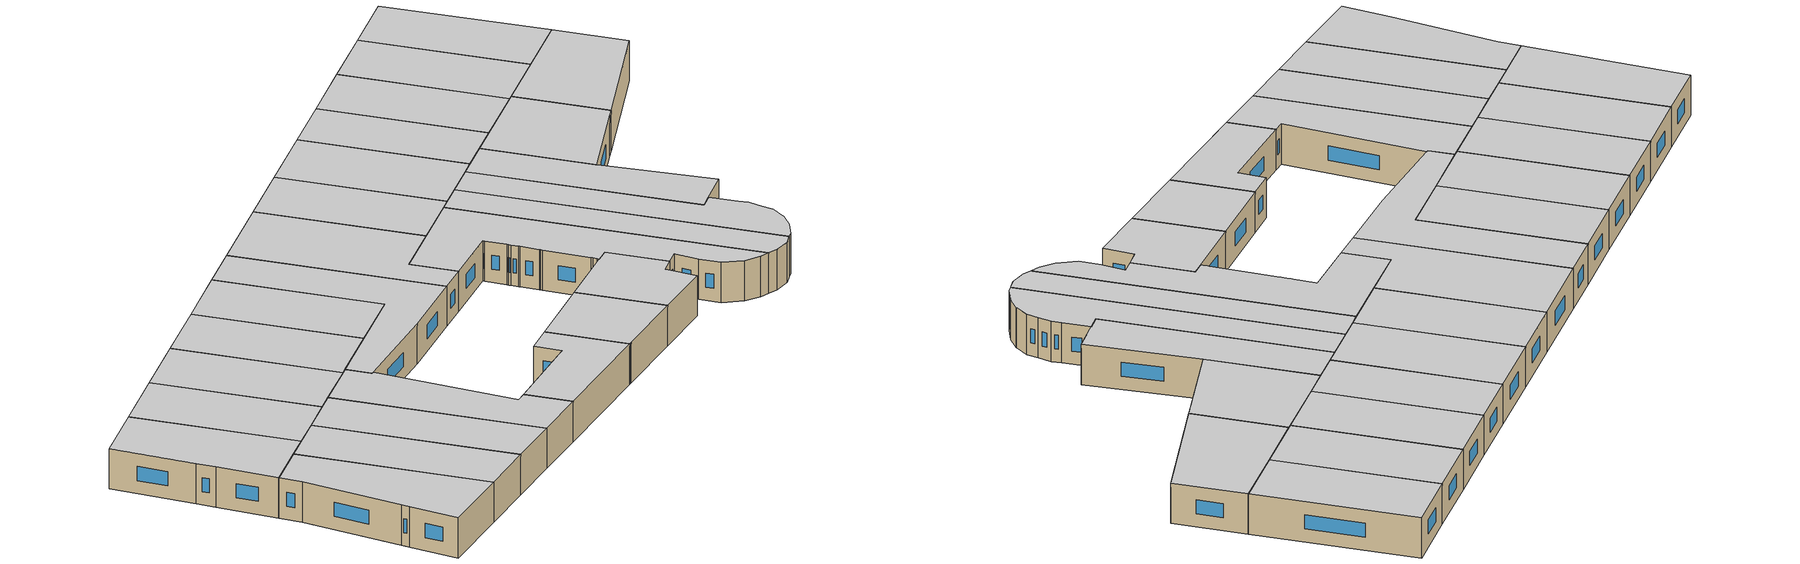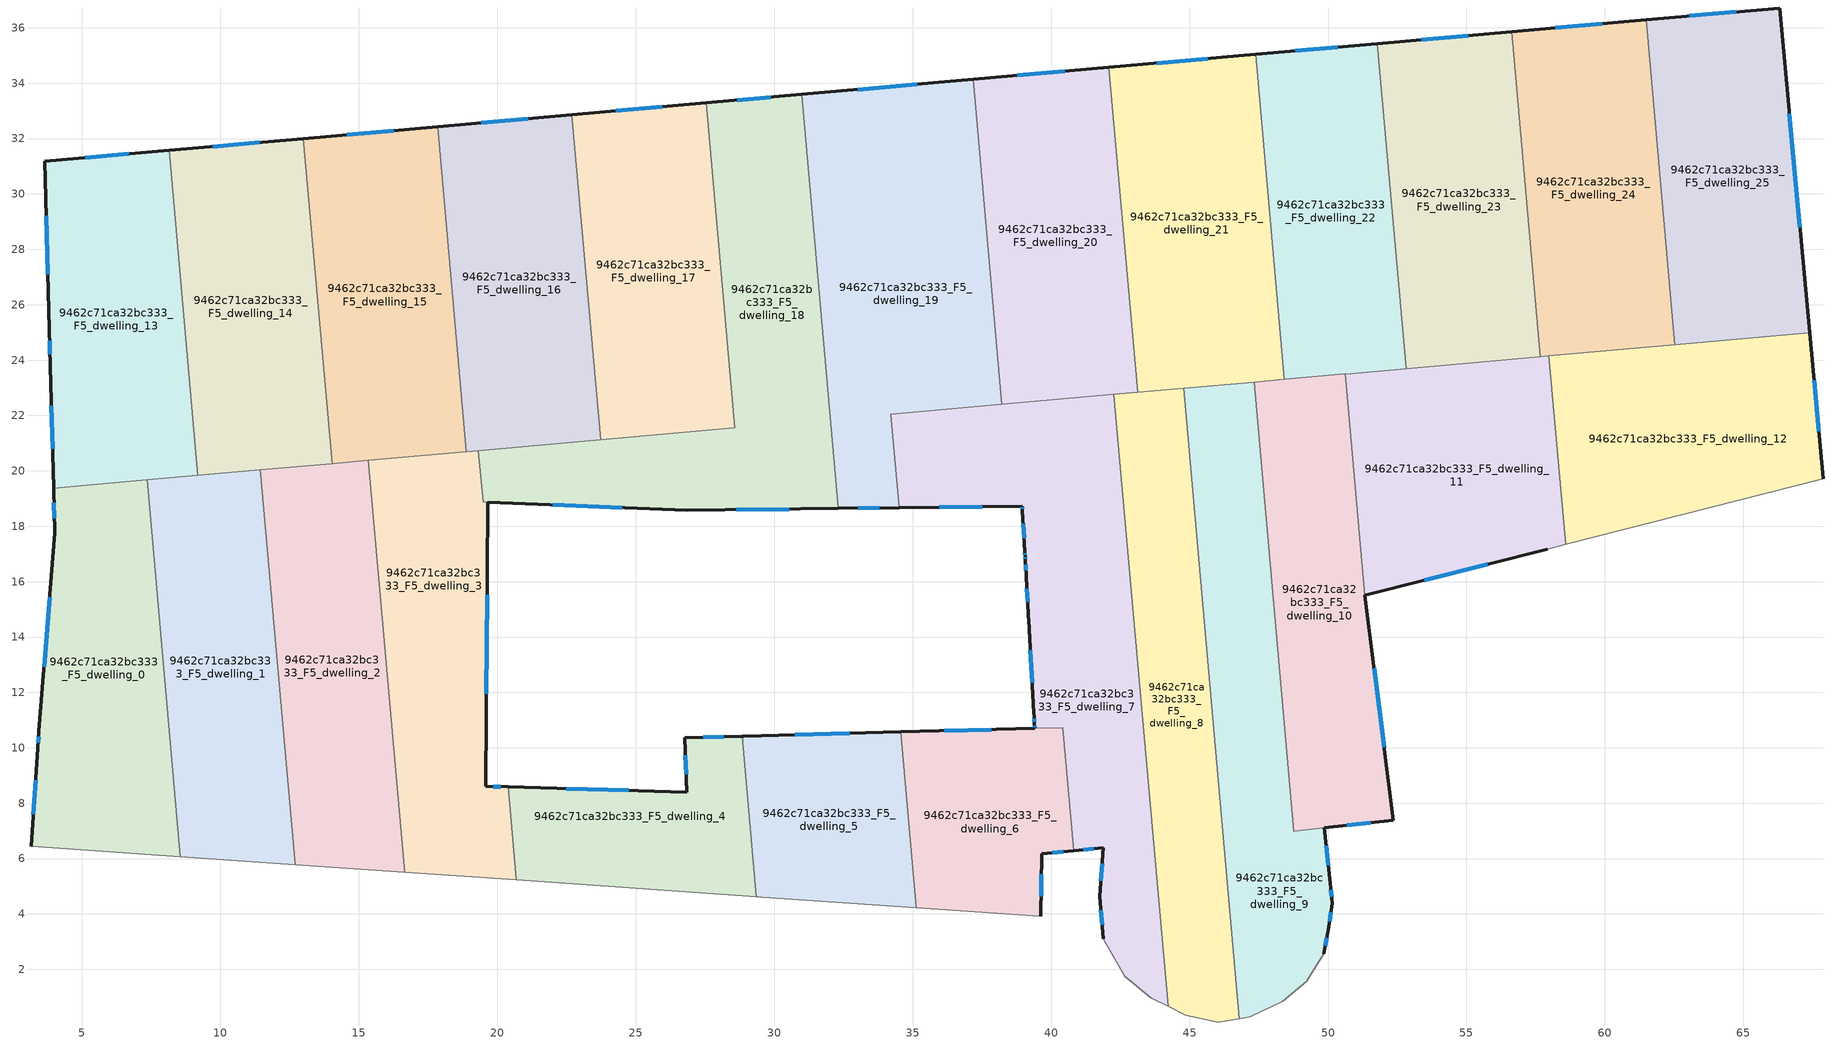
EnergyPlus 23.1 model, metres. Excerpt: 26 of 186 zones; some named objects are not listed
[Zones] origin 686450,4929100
9462c71ca32bc333_F5_dwelling_0
 floor to 9462c71ca32bc333_F4_dwelling_0 (EU_floor_Construction): 7.35,19.67 8.55,6.07 3.17,6.45 3.4,9.98 4.02,17.77 3.97,19.37 z15
 wall outside (EU_wall_Construction): 3.97,19.37 4.02,17.77 3.45,10.59 3.4,9.98 3.17,6.45 z15:18
 wall to 9462c71ca32bc333_F5_dwelling_1 (EU_wall_Construction): 8.55,6.07 7.35,19.67 z15:18
 wall adiabatic (EU_wall_Construction): 3.17,6.45 8.55,6.07 z15:18
 wall to 9462c71ca32bc333_F5_dwelling_13 (EU_wall_Construction): 7.35,19.67 3.97,19.37 z15:18
 window (EU_Window_Construction): 3.83,15.43 3.63,12.92 / 3.99,18.85 4,18.29 / 3.32,8.83 3.24,7.6 / 3.43,10.39 3.41,10.18 z15.98:17.02
 ceiling to 9462c71ca32bc333_F6_dwelling_0 (EU_floor_Construction): 8.55,6.07 7.35,19.67 3.97,19.37 4.02,17.77 3.4,9.98 3.17,6.45 z18
9462c71ca32bc333_F5_dwelling_1
 floor to 9462c71ca32bc333_F4_dwelling_1 (EU_floor_Construction): 11.44,20.03 12.7,5.78 8.55,6.07 7.35,19.67 z15
 wall to 9462c71ca32bc333_F5_dwelling_2 (EU_wall_Construction): 12.7,5.78 11.44,20.03 z15:18
 wall adiabatic (EU_wall_Construction): 8.55,6.07 12.7,5.78 z15:18
 wall to 9462c71ca32bc333_F5_dwelling_14 (EU_wall_Construction): 11.44,20.03 9.18,19.83 z15:18
 wall to 9462c71ca32bc333_F5_dwelling_13 (EU_wall_Construction): 9.18,19.83 7.35,19.67 z15:18
 ceiling to 9462c71ca32bc333_F6_dwelling_1 (EU_floor_Construction): 12.7,5.78 11.44,20.03 7.35,19.67 8.55,6.07 z18
9462c71ca32bc333_F5_dwelling_10
 floor to 9462c71ca32bc333_F4_dwelling_10 (EU_floor_Construction): 50.62,23.5 51.33,15.52 52.36,7.38 48.77,6.99 47.34,23.21 z15
 wall outside (EU_wall_Construction): 49.86,7.11 52.36,7.38 51.33,15.52 z15:18
 wall to 9462c71ca32bc333_F5_dwelling_11 (EU_wall_Construction): 51.33,15.52 50.62,23.5 z15:18
 wall to 9462c71ca32bc333_F5_dwelling_9 (EU_wall_Construction): 47.34,23.21 48.77,6.99 49.86,7.11 z15:18
 wall to 9462c71ca32bc333_F5_dwelling_22 (EU_wall_Construction): 50.62,23.5 48.43,23.3 z15:18
 wall to 9462c71ca32bc333_F5_dwelling_21 (EU_wall_Construction): 48.43,23.3 47.34,23.21 z15:18
 window (EU_Window_Construction): 52.02,10.02 51.66,12.87 / 50.67,7.2 51.55,7.29 z15.98:17.02
 ceiling to 9462c71ca32bc333_F6_dwelling_10 (EU_floor_Construction): 52.36,7.38 51.33,15.52 50.62,23.5 47.34,23.21 48.77,6.99 z18
9462c71ca32bc333_F5_dwelling_11
 floor to 9462c71ca32bc333_F4_dwelling_11 (EU_floor_Construction): 57.98,24.15 58.58,17.34 57.92,17.18 51.33,15.52 50.62,23.5 z15
 wall outside (EU_wall_Construction): 51.33,15.52 57.92,17.18 z15:18
 wall to 9462c71ca32bc333_F5_dwelling_12 (EU_wall_Construction): 58.58,17.34 57.98,24.15 z15:18
 wall adiabatic (EU_wall_Construction): 57.92,17.18 58.58,17.34 z15:18
 wall to 9462c71ca32bc333_F5_dwelling_23 (EU_wall_Construction): 57.67,24.12 52.82,23.69 z15:18
 wall to 9462c71ca32bc333_F5_dwelling_22 (EU_wall_Construction): 52.82,23.69 50.62,23.5 z15:18
 wall to 9462c71ca32bc333_F5_dwelling_24 (EU_wall_Construction): 57.98,24.15 57.67,24.12 z15:18
 window (EU_Window_Construction): 53.47,16.06 55.77,16.64 z15.98:17.02
 ceiling to 9462c71ca32bc333_F6_dwelling_11 (EU_floor_Construction): 57.92,17.18 58.58,17.34 57.98,24.15 50.62,23.5 51.33,15.52 z18
9462c71ca32bc333_F5_dwelling_12
 floor to 9462c71ca32bc333_F4_dwelling_12 (EU_floor_Construction): 67.4,24.98 67.89,19.72 58.58,17.34 57.98,24.15 z15
 wall outside (EU_wall_Construction): 67.89,19.72 67.4,24.98 z15:18
 wall adiabatic (EU_wall_Construction): 58.58,17.34 67.89,19.72 z15:18
 wall to 9462c71ca32bc333_F5_dwelling_25 (EU_wall_Construction): 67.4,24.98 62.52,24.55 z15:18
 wall to 9462c71ca32bc333_F5_dwelling_24 (EU_wall_Construction): 62.52,24.55 57.98,24.15 z15:18
 window (EU_Window_Construction): 67.73,21.43 67.56,23.27 z15.98:17.02
 ceiling to 9462c71ca32bc333_F6_dwelling_12 (EU_floor_Construction): 67.89,19.72 67.4,24.98 57.98,24.15 58.58,17.34 z18
9462c71ca32bc333_F5_dwelling_13
 floor to 9462c71ca32bc333_F4_dwelling_13 (EU_floor_Construction): 8.15,31.57 9.18,19.83 3.97,19.37 3.86,23.78 3.82,25.14 3.66,31.18 z15
 wall outside (EU_wall_Construction): 8.15,31.57 3.66,31.18 3.82,25.14 3.86,23.78 3.97,19.37 z15:18
 wall to 9462c71ca32bc333_F5_dwelling_14 (EU_wall_Construction): 9.18,19.83 8.15,31.57 z15:18
 window (EU_Window_Construction): 3.9,22.35 3.94,20.81 / 3.83,24.69 3.85,24.22 / 3.71,29.21 3.77,27.1 / 6.69,31.44 5.12,31.31 z15.98:17.02
 ceiling to 9462c71ca32bc333_F6_dwelling_13 (EU_floor_Construction): 9.18,19.83 8.15,31.57 3.66,31.18 3.82,25.14 3.86,23.78 3.97,19.37 z18
9462c71ca32bc333_F5_dwelling_14
 floor to 9462c71ca32bc333_F4_dwelling_14 (EU_floor_Construction): 13,32 14.03,20.26 9.18,19.83 8.15,31.57 z15
 wall outside (EU_wall_Construction): 13,32 8.15,31.57 z15:18
 wall to 9462c71ca32bc333_F5_dwelling_15 (EU_wall_Construction): 14.03,20.26 13,32 z15:18
 wall to 9462c71ca32bc333_F5_dwelling_2 (EU_wall_Construction): 11.44,20.03 14.03,20.26 z15:18
 window (EU_Window_Construction): 11.42,31.86 9.72,31.71 z15.98:17.02
 ceiling to 9462c71ca32bc333_F6_dwelling_14 (EU_floor_Construction): 14.03,20.26 13,32 8.15,31.57 9.18,19.83 z18
9462c71ca32bc333_F5_dwelling_15
 floor to 9462c71ca32bc333_F4_dwelling_15 (EU_floor_Construction): 17.84,32.43 18.88,20.69 14.03,20.26 13,32 z15
 wall outside (EU_wall_Construction): 17.84,32.43 13,32 z15:18
 wall to 9462c71ca32bc333_F5_dwelling_16 (EU_wall_Construction): 18.88,20.69 17.84,32.43 z15:18
 wall to 9462c71ca32bc333_F5_dwelling_3 (EU_wall_Construction): 15.35,20.38 18.88,20.69 z15:18
 wall to 9462c71ca32bc333_F5_dwelling_2 (EU_wall_Construction): 14.03,20.26 15.35,20.38 z15:18
 window (EU_Window_Construction): 16.27,32.29 14.57,32.14 z15.98:17.02
 ceiling to 9462c71ca32bc333_F6_dwelling_15 (EU_floor_Construction): 18.88,20.69 17.84,32.43 13,32 14.03,20.26 z18
9462c71ca32bc333_F5_dwelling_16
 floor to 9462c71ca32bc333_F4_dwelling_16 (EU_floor_Construction): 22.69,32.86 23.73,21.12 18.88,20.69 17.84,32.43 z15
 wall outside (EU_wall_Construction): 22.69,32.86 17.84,32.43 z15:18
 wall to 9462c71ca32bc333_F5_dwelling_17 (EU_wall_Construction): 23.73,21.12 22.69,32.86 z15:18
 wall to 9462c71ca32bc333_F5_dwelling_18 (EU_wall_Construction): 19.32,20.73 23.73,21.12 z15:18
 wall to 9462c71ca32bc333_F5_dwelling_3 (EU_wall_Construction): 18.88,20.69 19.32,20.73 z15:18
 window (EU_Window_Construction): 21.12,32.72 19.42,32.57 z15.98:17.02
 ceiling to 9462c71ca32bc333_F6_dwelling_16 (EU_floor_Construction): 23.73,21.12 22.69,32.86 17.84,32.43 18.88,20.69 z18
9462c71ca32bc333_F5_dwelling_17
 floor to 9462c71ca32bc333_F4_dwelling_17 (EU_floor_Construction): 27.54,33.29 28.58,21.55 23.73,21.12 22.69,32.86 z15
 wall outside (EU_wall_Construction): 27.54,33.29 22.69,32.86 z15:18
 wall to 9462c71ca32bc333_F5_dwelling_18 (EU_wall_Construction): 23.73,21.12 28.58,21.55 27.54,33.29 z15:18
 window (EU_Window_Construction): 25.97,33.15 24.27,33 z15.98:17.02
 ceiling to 9462c71ca32bc333_F6_dwelling_17 (EU_floor_Construction): 28.58,21.55 27.54,33.29 22.69,32.86 23.73,21.12 z18
9462c71ca32bc333_F5_dwelling_18
 floor to 9462c71ca32bc333_F4_dwelling_18 (EU_floor_Construction): 31,33.59 32.32,18.64 26.86,18.58 19.65,18.87 19.48,18.88 19.32,20.73 28.58,21.55 27.54,33.29 z15
 wall outside (EU_wall_Construction): 31,33.59 27.54,33.29 / 19.65,18.87 26.86,18.58 32.32,18.64 z15:18
 wall to 9462c71ca32bc333_F5_dwelling_19 (EU_wall_Construction): 32.32,18.64 31,33.59 z15:18
 wall to 9462c71ca32bc333_F5_dwelling_3 (EU_wall_Construction): 19.49,18.88 19.65,18.87 / 19.32,20.73 19.48,18.88 z15:18
 window (EU_Window_Construction): 29.87,33.49 28.67,33.39 / 28.63,18.6 30.54,18.62 / 22,18.77 24.51,18.67 z15.98:17.02
 ceiling to 9462c71ca32bc333_F6_dwelling_18 (EU_floor_Construction): 32.32,18.64 31,33.59 27.54,33.29 28.58,21.55 19.32,20.73 19.48,18.88 19.65,18.87 26.86,18.58 z18
9462c71ca32bc333_F5_dwelling_19
 floor to 9462c71ca32bc333_F4_dwelling_19 (EU_floor_Construction): 37.19,34.14 38.22,22.4 34.21,22.05 34.51,18.67 32.32,18.64 31,33.59 z15
 wall outside (EU_wall_Construction): 32.32,18.64 34.51,18.67 / 37.19,34.14 31,33.59 z15:18
 wall to 9462c71ca32bc333_F5_dwelling_20 (EU_wall_Construction): 38.22,22.4 37.19,34.14 z15:18
 wall to 9462c71ca32bc333_F5_dwelling_7 (EU_wall_Construction): 34.51,18.67 34.21,22.05 38.22,22.4 z15:18
 window (EU_Window_Construction): 33.03,18.65 33.8,18.66 / 35.17,33.96 33.01,33.77 z15.98:17.02
 ceiling to 9462c71ca32bc333_F6_dwelling_19 (EU_floor_Construction): 34.51,18.67 34.21,22.05 38.22,22.4 37.19,34.14 31,33.59 32.32,18.64 z18
9462c71ca32bc333_F5_dwelling_2
 floor to 9462c71ca32bc333_F4_dwelling_2 (EU_floor_Construction): 15.35,20.38 16.66,5.51 12.7,5.78 11.44,20.03 z15
 wall to 9462c71ca32bc333_F5_dwelling_3 (EU_wall_Construction): 16.66,5.51 15.35,20.38 z15:18
 wall adiabatic (EU_wall_Construction): 12.7,5.78 16.66,5.51 z15:18
 ceiling to 9462c71ca32bc333_F6_dwelling_2 (EU_floor_Construction): 16.66,5.51 15.35,20.38 11.44,20.03 12.7,5.78 z18
9462c71ca32bc333_F5_dwelling_20
 floor to 9462c71ca32bc333_F4_dwelling_20 (EU_floor_Construction): 42.09,34.58 43.13,22.84 38.22,22.4 37.19,34.14 z15
 wall outside (EU_wall_Construction): 42.09,34.58 37.19,34.14 z15:18
 wall to 9462c71ca32bc333_F5_dwelling_21 (EU_wall_Construction): 43.13,22.84 42.09,34.58 z15:18
 wall to 9462c71ca32bc333_F5_dwelling_8 (EU_wall_Construction): 42.27,22.76 43.13,22.84 z15:18
 wall to 9462c71ca32bc333_F5_dwelling_7 (EU_wall_Construction): 38.22,22.4 42.27,22.76 z15:18
 window (EU_Window_Construction): 40.49,34.43 38.78,34.28 z15.98:17.02
 ceiling to 9462c71ca32bc333_F6_dwelling_20 (EU_floor_Construction): 43.13,22.84 42.09,34.58 37.19,34.14 38.22,22.4 z18
9462c71ca32bc333_F5_dwelling_21
 floor to 9462c71ca32bc333_F4_dwelling_21 (EU_floor_Construction): 47.39,35.04 48.43,23.3 43.13,22.84 42.09,34.58 z15
 wall outside (EU_wall_Construction): 47.39,35.04 42.09,34.58 z15:18
 wall to 9462c71ca32bc333_F5_dwelling_22 (EU_wall_Construction): 48.43,23.3 47.39,35.04 z15:18
 wall to 9462c71ca32bc333_F5_dwelling_9 (EU_wall_Construction): 44.79,22.98 47.34,23.21 z15:18
 wall to 9462c71ca32bc333_F5_dwelling_8 (EU_wall_Construction): 43.13,22.84 44.79,22.98 z15:18
 window (EU_Window_Construction): 45.66,34.89 43.81,34.73 z15.98:17.02
 ceiling to 9462c71ca32bc333_F6_dwelling_21 (EU_floor_Construction): 48.43,23.3 47.39,35.04 42.09,34.58 43.13,22.84 z18
9462c71ca32bc333_F5_dwelling_22
 floor to 9462c71ca32bc333_F4_dwelling_22 (EU_floor_Construction): 51.79,35.43 52.82,23.69 48.43,23.3 47.39,35.04 z15
 wall outside (EU_wall_Construction): 51.79,35.43 47.39,35.04 z15:18
 wall to 9462c71ca32bc333_F5_dwelling_23 (EU_wall_Construction): 52.82,23.69 51.79,35.43 z15:18
 window (EU_Window_Construction): 50.36,35.31 48.82,35.17 z15.98:17.02
 ceiling to 9462c71ca32bc333_F6_dwelling_22 (EU_floor_Construction): 52.82,23.69 51.79,35.43 47.39,35.04 48.43,23.3 z18
9462c71ca32bc333_F5_dwelling_23
 floor to 9462c71ca32bc333_F4_dwelling_23 (EU_floor_Construction): 56.64,35.86 57.67,24.12 52.82,23.69 51.79,35.43 z15
 wall outside (EU_wall_Construction): 56.64,35.86 51.79,35.43 z15:18
 wall to 9462c71ca32bc333_F5_dwelling_24 (EU_wall_Construction): 57.67,24.12 56.64,35.86 z15:18
 window (EU_Window_Construction): 55.06,35.72 53.36,35.57 z15.98:17.02
 ceiling to 9462c71ca32bc333_F6_dwelling_23 (EU_floor_Construction): 57.67,24.12 56.64,35.86 51.79,35.43 52.82,23.69 z18
9462c71ca32bc333_F5_dwelling_24
 floor to 9462c71ca32bc333_F4_dwelling_24 (EU_floor_Construction): 61.48,36.29 62.52,24.55 57.67,24.12 56.64,35.86 z15
 wall outside (EU_wall_Construction): 61.48,36.29 56.64,35.86 z15:18
 wall to 9462c71ca32bc333_F5_dwelling_25 (EU_wall_Construction): 62.52,24.55 61.48,36.29 z15:18
 window (EU_Window_Construction): 59.91,36.15 58.21,36 z15.98:17.02
 ceiling to 9462c71ca32bc333_F6_dwelling_24 (EU_floor_Construction): 62.52,24.55 61.48,36.29 56.64,35.86 57.67,24.12 z18
9462c71ca32bc333_F5_dwelling_25
 floor to 9462c71ca32bc333_F4_dwelling_25 (EU_floor_Construction): 66.31,36.72 67.4,24.98 62.52,24.55 61.48,36.29 z15
 wall outside (EU_wall_Construction): 67.4,24.98 66.31,36.72 61.48,36.29 z15:18
 window (EU_Window_Construction): 64.74,36.58 63.05,36.43 / 67.04,28.8 66.66,32.9 z15.98:17.02
 ceiling to 9462c71ca32bc333_F6_dwelling_25 (EU_floor_Construction): 67.4,24.98 66.31,36.72 61.48,36.29 62.52,24.55 z18
9462c71ca32bc333_F5_dwelling_3
 floor to 9462c71ca32bc333_F4_dwelling_3 (EU_floor_Construction): 19.32,20.73 19.48,18.87 19.65,18.87 19.59,8.61 20.4,8.58 20.69,5.23 16.66,5.51 15.35,20.38 z15
 wall outside (EU_wall_Construction): 20.4,8.58 19.59,8.61 19.65,18.87 z15:18
 wall to 9462c71ca32bc333_F5_dwelling_4 (EU_wall_Construction): 20.69,5.23 20.4,8.58 z15:18
 wall adiabatic (EU_wall_Construction): 16.66,5.51 20.69,5.23 z15:18
 window (EU_Window_Construction): 19.61,11.94 19.63,15.53 / 20.13,8.59 19.85,8.6 z15.98:17.02
 ceiling to 9462c71ca32bc333_F6_dwelling_3 (EU_floor_Construction): 20.69,5.23 20.4,8.58 19.59,8.61 19.65,18.87 19.48,18.87 19.32,20.73 15.35,20.38 16.66,5.51 z18
9462c71ca32bc333_F5_dwelling_4
 floor to 9462c71ca32bc333_F4_dwelling_4 (EU_floor_Construction): 28.85,10.42 29.36,4.62 20.69,5.23 20.4,8.58 26.84,8.4 26.77,10.37 z15
 wall outside (EU_wall_Construction): 28.85,10.42 26.77,10.37 26.84,8.4 20.4,8.58 z15:18
 wall to 9462c71ca32bc333_F5_dwelling_5 (EU_wall_Construction): 29.36,4.62 28.85,10.42 z15:18
 wall adiabatic (EU_wall_Construction): 20.69,5.23 29.36,4.62 z15:18
 window (EU_Window_Construction): 24.74,8.46 22.49,8.52 / 26.79,9.73 26.82,9.04 / 28.17,10.4 27.44,10.38 z15.98:17.02
 ceiling to 9462c71ca32bc333_F6_dwelling_4 (EU_floor_Construction): 29.36,4.62 28.85,10.42 26.77,10.37 26.84,8.4 20.4,8.58 20.69,5.23 z18
9462c71ca32bc333_F5_dwelling_5
 floor to 9462c71ca32bc333_F4_dwelling_5 (EU_floor_Construction): 34.58,10.57 35.14,4.22 29.56,4.61 29.41,4.62 29.36,4.62 28.85,10.42 28.9,10.42 z15
 wall outside (EU_wall_Construction): 34.58,10.57 28.9,10.42 28.85,10.42 z15:18
 wall to 9462c71ca32bc333_F5_dwelling_6 (EU_wall_Construction): 35.14,4.22 34.58,10.57 z15:18
 wall adiabatic (EU_wall_Construction): 29.36,4.62 29.41,4.62 29.56,4.61 35.14,4.22 z15:18
 window (EU_Window_Construction): 32.73,10.52 30.74,10.47 z15.98:17.02
 ceiling to 9462c71ca32bc333_F6_dwelling_5 (EU_floor_Construction): 35.14,4.22 34.58,10.57 28.9,10.42 28.85,10.42 29.36,4.62 29.41,4.62 29.56,4.61 z18
9462c71ca32bc333_F5_dwelling_6
 floor to 9462c71ca32bc333_F4_dwelling_6 (EU_floor_Construction): 40.42,10.72 40.81,6.29 39.66,6.18 39.63,3.91 35.14,4.22 34.58,10.57 39.4,10.7 z15
 wall outside (EU_wall_Construction): 39.4,10.7 34.58,10.57 / 39.63,3.91 39.66,6.18 40.81,6.29 z15:18
 wall adiabatic (EU_wall_Construction): 35.14,4.22 39.63,3.91 z15:18
 wall to 9462c71ca32bc333_F5_dwelling_7 (EU_wall_Construction): 40.81,6.29 40.42,10.72 39.41,10.7 z15:18
 window (EU_Window_Construction): 37.83,10.66 36.15,10.61 / 40.03,6.21 40.44,6.25 / 39.64,4.65 39.65,5.44 z15.98:17.02
 ceiling to 9462c71ca32bc333_F6_dwelling_6 (EU_floor_Construction): 39.63,3.91 39.66,6.18 40.81,6.29 40.42,10.72 39.4,10.7 34.58,10.57 35.14,4.22 z18
9462c71ca32bc333_F5_dwelling_7
 floor to 9462c71ca32bc333_F4_dwelling_7 (EU_floor_Construction): 42.27,22.76 44.22,0.66 43.6,0.98 42.66,1.75 41.88,3.11 41.76,4.64 41.89,6.39 40.81,6.29 40.42,10.72 39.41,10.7 39.4,10.85 39.38,11.15 39.38,11.24 39.19,14.62 39.18,14.74 39.18,14.84 39.1,16.18 39.1,16.25 39.07,16.78 39.06,16.93 39.05,17.08 38.97,18.58 38.96,18.73 34.51,18.67 34.21,22.05 z15
 wall outside (EU_wall_Construction): 34.51,18.67 38.96,18.73 38.97,18.58 39.05,17.08 39.06,16.93 39.07,16.78 39.1,16.25 39.1,16.18 39.18,14.84 39.18,14.74 39.19,14.62 39.38,11.24 39.38,11.15 39.4,10.85 39.41,10.7 / 40.81,6.29 41.89,6.39 41.76,4.64 41.88,3.11 z15:18
 wall to 9462c71ca32bc333_F5_dwelling_8 (EU_wall_Construction): 44.22,0.66 42.27,22.76 z15:18
 wall adiabatic (EU_wall_Construction): 41.88,3.11 42.66,1.75 43.6,0.98 44.22,0.66 z15:18
 window (EU_Window_Construction): 39.4,10.8 39.41,10.75 / 39.39,11.05 39.39,10.94 / 39.25,13.52 39.32,12.34 / 39.13,15.74 39.15,15.27 / 39.08,16.61 39.09,16.42 / 39.06,16.88 39.07,16.83 / 39.05,17.03 39.06,16.98 / 38.99,18.09 39.02,17.57 / 38.96,18.68 38.96,18.63 / 35.96,18.69 37.51,18.71 / 41.8,4.14 41.84,3.6 / 41.85,5.82 41.8,5.21 / 41.16,6.32 41.54,6.35 z15.98:17.02
 ceiling to 9462c71ca32bc333_F6_dwelling_7 (EU_floor_Construction): 44.22,0.66 42.27,22.76 34.21,22.05 34.51,18.67 38.96,18.73 38.97,18.58 39.05,17.08 39.06,16.93 39.07,16.78 39.1,16.25 39.1,16.18 39.18,14.84 39.18,14.74 39.19,14.62 39.38,11.24 39.38,11.15 39.4,10.85 39.41,10.7 40.42,10.72 40.81,6.29 41.89,6.39 41.76,4.64 41.88,3.11 42.66,1.75 43.6,0.98 z18
9462c71ca32bc333_F5_dwelling_8
 floor to 9462c71ca32bc333_F4_dwelling_8 (EU_floor_Construction): 44.79,22.98 46.8,0.22 46.04,0.1 44.87,0.34 44.22,0.66 42.27,22.76 z15
 wall to 9462c71ca32bc333_F5_dwelling_9 (EU_wall_Construction): 46.8,0.22 44.79,22.98 z15:18
 wall adiabatic (EU_wall_Construction): 44.22,0.66 44.87,0.34 46.04,0.1 46.8,0.22 z15:18
 ceiling to 9462c71ca32bc333_F6_dwelling_8 (EU_floor_Construction): 46.8,0.22 44.79,22.98 42.27,22.76 44.22,0.66 44.87,0.34 46.04,0.1 z18
9462c71ca32bc333_F5_dwelling_9
 floor to 9462c71ca32bc333_F4_dwelling_9 (EU_floor_Construction): 47.34,23.21 48.77,6.99 49.86,7.11 50.08,5.11 50.16,4.38 50.01,3.42 49.85,2.57 49.25,1.61 49.23,1.58 48.37,0.85 47.2,0.29 46.8,0.22 44.79,22.98 z15
 wall outside (EU_wall_Construction): 49.85,2.57 50.01,3.42 50.16,4.38 50.08,5.11 49.86,7.11 z15:18
 wall adiabatic (EU_wall_Construction): 46.8,0.22 47.2,0.29 48.37,0.85 49.23,1.58 49.25,1.61 49.85,2.57 z15:18
 window (EU_Window_Construction): 50.01,5.76 49.93,6.46 / 50.13,4.61 50.1,4.87 / 50.06,3.73 50.11,4.06 / 49.9,2.84 49.95,3.14 z15.98:17.02
 ceiling to 9462c71ca32bc333_F6_dwelling_9 (EU_floor_Construction): 49.23,1.58 49.25,1.61 49.85,2.57 50.01,3.42 50.16,4.38 50.08,5.11 49.86,7.11 48.77,6.99 47.34,23.21 44.79,22.98 46.8,0.22 47.2,0.29 48.37,0.85 z18
[Building]
EU S2 Campaign: North Axis=0; Terrain=City; Solar Distribution=FullExterior
[Site:Location]
Bologna: Latitude=44.5; Longitude=11.25; Time Zone=1; Elevation=37
[SizingPeriod:WeatherFileDays]
AnnualSizingPeriod: Begin Month=1; Begin Day of Month=1; End Month=12; End Day of Month=31; Day of Week for Start Day=Monday; Use Weather File Daylight Saving Period=No; Use Weather File Rain and Snow Indicators=No
[MATERIAL]
EU_InternalMass_Material: Roughness=MediumRough; Thickness=0.1; Conductivity=1; Density=1800; Specific Heat=900; Thermal Absorptance=0.9; Solar Absorptance=0.7; Visible Absorptance=0.7
[MATERIAL:NOMASS] Roughness=MediumRough; Thermal Absorptance=0.9; Solar Absorptance=0.7; Visible Absorptance=0.7
Name | Thermal Resistance
EU_wall_NoMass | 0.905828
EU_floor_NoMass | 0.67114
[WINDOWMATERIAL:SIMPLEGLAZINGSYSTEM]
EU_Window_SimpleGlazing: UFactor=4.52486; Solar Heat Gain Coefficient=0.85; Visible Transmittance=0.85
[CONSTRUCTION]
EU_wall_Construction: EU_wall_NoMass
EU_floor_Construction: EU_floor_NoMass
EU_Window_Construction: EU_Window_SimpleGlazing
EU_InternalMass_Construction: EU_InternalMass_Material
[ZONE] Type=1; Multiplier=1; Ceiling Height=autocalculate; Floor Area=autocalculate; Part of Total Floor Area=Yes
Name | Volume
9462c71ca32bc333_F5_dwelling_0 | 172.078
9462c71ca32bc333_F5_dwelling_1 | 172.1
9462c71ca32bc333_F5_dwelling_10 | 164.609
9462c71ca32bc333_F5_dwelling_11 | 164.49
9462c71ca32bc333_F5_dwelling_12 | 172.111
9462c71ca32bc333_F5_dwelling_13 | 172.091
9462c71ca32bc333_F5_dwelling_14 | 172.12
9462c71ca32bc333_F5_dwelling_15 | 172.065
9462c71ca32bc333_F5_dwelling_16 | 172.138
9462c71ca32bc333_F5_dwelling_17 | 172.068
9462c71ca32bc333_F5_dwelling_18 | 223.212
9462c71ca32bc333_F5_dwelling_19 | 241.337
9462c71ca32bc333_F5_dwelling_2 | 172.094
9462c71ca32bc333_F5_dwelling_20 | 174.037
9462c71ca32bc333_F5_dwelling_21 | 188.072
9462c71ca32bc333_F5_dwelling_22 | 156.13
9462c71ca32bc333_F5_dwelling_23 | 172.121
9462c71ca32bc333_F5_dwelling_24 | 172.084
9462c71ca32bc333_F5_dwelling_25 | 172.099
9462c71ca32bc333_F5_dwelling_3 | 172.536
9462c71ca32bc333_F5_dwelling_4 | 104.305
9462c71ca32bc333_F5_dwelling_5 | 104.677
9462c71ca32bc333_F5_dwelling_6 | 107.461
9462c71ca32bc333_F5_dwelling_7 | 249.225
9462c71ca32bc333_F5_dwelling_8 | 172.129
9462c71ca32bc333_F5_dwelling_9 | 187.167
[INTERNALMASS] Construction=EU_InternalMass_Construction
Name | Zone or ZoneList | Surface Area
9462c71ca32bc333_F5_dwelling_0_EU_InternalMass | 9462c71ca32bc333_F5_dwelling_0 | 57.3643
9462c71ca32bc333_F5_dwelling_1_EU_InternalMass | 9462c71ca32bc333_F5_dwelling_1 | 57.3666
9462c71ca32bc333_F5_dwelling_2_EU_InternalMass | 9462c71ca32bc333_F5_dwelling_2 | 57.3644
9462c71ca32bc333_F5_dwelling_3_EU_InternalMass | 9462c71ca32bc333_F5_dwelling_3 | 57.5071
9462c71ca32bc333_F5_dwelling_4_EU_InternalMass | 9462c71ca32bc333_F5_dwelling_4 | 34.7676
9462c71ca32bc333_F5_dwelling_5_EU_InternalMass | 9462c71ca32bc333_F5_dwelling_5 | 34.8924
9462c71ca32bc333_F5_dwelling_6_EU_InternalMass | 9462c71ca32bc333_F5_dwelling_6 | 35.8231
9462c71ca32bc333_F5_dwelling_7_EU_InternalMass | 9462c71ca32bc333_F5_dwelling_7 | 83.0784
9462c71ca32bc333_F5_dwelling_8_EU_InternalMass | 9462c71ca32bc333_F5_dwelling_8 | 57.3766
9462c71ca32bc333_F5_dwelling_9_EU_InternalMass | 9462c71ca32bc333_F5_dwelling_9 | 62.3881
9462c71ca32bc333_F5_dwelling_10_EU_InternalMass | 9462c71ca32bc333_F5_dwelling_10 | 54.8779
9462c71ca32bc333_F5_dwelling_11_EU_InternalMass | 9462c71ca32bc333_F5_dwelling_11 | 54.8296
9462c71ca32bc333_F5_dwelling_12_EU_InternalMass | 9462c71ca32bc333_F5_dwelling_12 | 57.3705
9462c71ca32bc333_F5_dwelling_13_EU_InternalMass | 9462c71ca32bc333_F5_dwelling_13 | 57.3665
9462c71ca32bc333_F5_dwelling_14_EU_InternalMass | 9462c71ca32bc333_F5_dwelling_14 | 57.3734
9462c71ca32bc333_F5_dwelling_15_EU_InternalMass | 9462c71ca32bc333_F5_dwelling_15 | 57.3549
9462c71ca32bc333_F5_dwelling_16_EU_InternalMass | 9462c71ca32bc333_F5_dwelling_16 | 57.3795
9462c71ca32bc333_F5_dwelling_17_EU_InternalMass | 9462c71ca32bc333_F5_dwelling_17 | 57.356
9462c71ca32bc333_F5_dwelling_18_EU_InternalMass | 9462c71ca32bc333_F5_dwelling_18 | 74.3967
9462c71ca32bc333_F5_dwelling_19_EU_InternalMass | 9462c71ca32bc333_F5_dwelling_19 | 80.4509
9462c71ca32bc333_F5_dwelling_20_EU_InternalMass | 9462c71ca32bc333_F5_dwelling_20 | 58.0125
9462c71ca32bc333_F5_dwelling_21_EU_InternalMass | 9462c71ca32bc333_F5_dwelling_21 | 62.6907
9462c71ca32bc333_F5_dwelling_22_EU_InternalMass | 9462c71ca32bc333_F5_dwelling_22 | 52.0436
9462c71ca32bc333_F5_dwelling_23_EU_InternalMass | 9462c71ca32bc333_F5_dwelling_23 | 57.3734
9462c71ca32bc333_F5_dwelling_24_EU_InternalMass | 9462c71ca32bc333_F5_dwelling_24 | 57.3616
9462c71ca32bc333_F5_dwelling_25_EU_InternalMass | 9462c71ca32bc333_F5_dwelling_25 | 57.3662
[OTHEREQUIPMENT] Fuel Type=Electricity; Design Level Calculation Method=Watts/Area; Power per Zone Floor Area=1; Fraction Latent=0; Fraction Radiant=0; Fraction Lost=0; Carbon Dioxide Generation Rate=0; EndUse Subcategory=EU_Step8_InternalGains
Name | Zone or ZoneList or Space or SpaceList | Schedule
EU_Step8_InternalGain_9462c71ca32bc333_F5_dwelling_0_f000 | 9462c71ca32bc333_F5_dwelling_0 | EU_Step8_GainSchedule_9462c71ca32bc333_F5_dwelling_0_f000
EU_Step8_InternalGain_9462c71ca32bc333_F5_dwelling_1_f000 | 9462c71ca32bc333_F5_dwelling_1 | EU_Step8_GainSchedule_9462c71ca32bc333_F5_dwelling_1_f000
EU_Step8_InternalGain_9462c71ca32bc333_F5_dwelling_2_f000 | 9462c71ca32bc333_F5_dwelling_2 | EU_Step8_GainSchedule_9462c71ca32bc333_F5_dwelling_2_f000
EU_Step8_InternalGain_9462c71ca32bc333_F5_dwelling_3_f000 | 9462c71ca32bc333_F5_dwelling_3 | EU_Step8_GainSchedule_9462c71ca32bc333_F5_dwelling_3_f000
EU_Step8_InternalGain_9462c71ca32bc333_F5_dwelling_4_f000 | 9462c71ca32bc333_F5_dwelling_4 | EU_Step8_GainSchedule_9462c71ca32bc333_F5_dwelling_4_f000
EU_Step8_InternalGain_9462c71ca32bc333_F5_dwelling_5_f000 | 9462c71ca32bc333_F5_dwelling_5 | EU_Step8_GainSchedule_9462c71ca32bc333_F5_dwelling_5_f000
EU_Step8_InternalGain_9462c71ca32bc333_F5_dwelling_6_f000 | 9462c71ca32bc333_F5_dwelling_6 | EU_Step8_GainSchedule_9462c71ca32bc333_F5_dwelling_6_f000
EU_Step8_InternalGain_9462c71ca32bc333_F5_dwelling_7_f000 | 9462c71ca32bc333_F5_dwelling_7 | EU_Step8_GainSchedule_9462c71ca32bc333_F5_dwelling_7_f000
EU_Step8_InternalGain_9462c71ca32bc333_F5_dwelling_8_f000 | 9462c71ca32bc333_F5_dwelling_8 | EU_Step8_GainSchedule_9462c71ca32bc333_F5_dwelling_8_f000
EU_Step8_InternalGain_9462c71ca32bc333_F5_dwelling_9_f000 | 9462c71ca32bc333_F5_dwelling_9 | EU_Step8_GainSchedule_9462c71ca32bc333_F5_dwelling_9_f000
EU_Step8_InternalGain_9462c71ca32bc333_F5_dwelling_10_f000 | 9462c71ca32bc333_F5_dwelling_10 | EU_Step8_GainSchedule_9462c71ca32bc333_F5_dwelling_10_f000
EU_Step8_InternalGain_9462c71ca32bc333_F5_dwelling_11_f000 | 9462c71ca32bc333_F5_dwelling_11 | EU_Step8_GainSchedule_9462c71ca32bc333_F5_dwelling_11_f000
EU_Step8_InternalGain_9462c71ca32bc333_F5_dwelling_12_f000 | 9462c71ca32bc333_F5_dwelling_12 | EU_Step8_GainSchedule_9462c71ca32bc333_F5_dwelling_12_f000
EU_Step8_InternalGain_9462c71ca32bc333_F5_dwelling_13_f000 | 9462c71ca32bc333_F5_dwelling_13 | EU_Step8_GainSchedule_9462c71ca32bc333_F5_dwelling_13_f000
EU_Step8_InternalGain_9462c71ca32bc333_F5_dwelling_14_f000 | 9462c71ca32bc333_F5_dwelling_14 | EU_Step8_GainSchedule_9462c71ca32bc333_F5_dwelling_14_f000
EU_Step8_InternalGain_9462c71ca32bc333_F5_dwelling_15_f000 | 9462c71ca32bc333_F5_dwelling_15 | EU_Step8_GainSchedule_9462c71ca32bc333_F5_dwelling_15_f000
EU_Step8_InternalGain_9462c71ca32bc333_F5_dwelling_16_f000 | 9462c71ca32bc333_F5_dwelling_16 | EU_Step8_GainSchedule_9462c71ca32bc333_F5_dwelling_16_f000
EU_Step8_InternalGain_9462c71ca32bc333_F5_dwelling_17_f000 | 9462c71ca32bc333_F5_dwelling_17 | EU_Step8_GainSchedule_9462c71ca32bc333_F5_dwelling_17_f000
EU_Step8_InternalGain_9462c71ca32bc333_F5_dwelling_18_f000 | 9462c71ca32bc333_F5_dwelling_18 | EU_Step8_GainSchedule_9462c71ca32bc333_F5_dwelling_18_f000
EU_Step8_InternalGain_9462c71ca32bc333_F5_dwelling_19_f000 | 9462c71ca32bc333_F5_dwelling_19 | EU_Step8_GainSchedule_9462c71ca32bc333_F5_dwelling_19_f000
EU_Step8_InternalGain_9462c71ca32bc333_F5_dwelling_20_f000 | 9462c71ca32bc333_F5_dwelling_20 | EU_Step8_GainSchedule_9462c71ca32bc333_F5_dwelling_20_f000
EU_Step8_InternalGain_9462c71ca32bc333_F5_dwelling_21_f000 | 9462c71ca32bc333_F5_dwelling_21 | EU_Step8_GainSchedule_9462c71ca32bc333_F5_dwelling_21_f000
EU_Step8_InternalGain_9462c71ca32bc333_F5_dwelling_22_f000 | 9462c71ca32bc333_F5_dwelling_22 | EU_Step8_GainSchedule_9462c71ca32bc333_F5_dwelling_22_f000
EU_Step8_InternalGain_9462c71ca32bc333_F5_dwelling_23_f000 | 9462c71ca32bc333_F5_dwelling_23 | EU_Step8_GainSchedule_9462c71ca32bc333_F5_dwelling_23_f000
EU_Step8_InternalGain_9462c71ca32bc333_F5_dwelling_24_f000 | 9462c71ca32bc333_F5_dwelling_24 | EU_Step8_GainSchedule_9462c71ca32bc333_F5_dwelling_24_f000
EU_Step8_InternalGain_9462c71ca32bc333_F5_dwelling_25_f000 | 9462c71ca32bc333_F5_dwelling_25 | EU_Step8_GainSchedule_9462c71ca32bc333_F5_dwelling_25_f000
[ZONEVENTILATION:DESIGNFLOWRATE] Schedule=EU_AlwaysOn; Design Flow Rate Calculation Method=AirChanges/Hour; Air Changes per Hour=0.73129; Ventilation Type=Natural; Fan Pressure Rise=0; Fan Total Efficiency=1; Constant Term Coefficient=1; Temperature Term Coefficient=0; Velocity Term Coefficient=0; Velocity Squared Term Coefficient=0; Minimum Indoor Temperature=-100; Maximum Indoor Temperature=100; Delta Temperature=-100; Minimum Outdoor Temperature=-100; Maximum Outdoor Temperature=100; Maximum Wind Speed=40
Name | Zone or ZoneList or Space or SpaceList
EU_ConstantAir_9462c71ca32bc333_F5_dwelling_0 | 9462c71ca32bc333_F5_dwelling_0
EU_ConstantAir_9462c71ca32bc333_F5_dwelling_1 | 9462c71ca32bc333_F5_dwelling_1
EU_ConstantAir_9462c71ca32bc333_F5_dwelling_2 | 9462c71ca32bc333_F5_dwelling_2
EU_ConstantAir_9462c71ca32bc333_F5_dwelling_3 | 9462c71ca32bc333_F5_dwelling_3
EU_ConstantAir_9462c71ca32bc333_F5_dwelling_4 | 9462c71ca32bc333_F5_dwelling_4
EU_ConstantAir_9462c71ca32bc333_F5_dwelling_5 | 9462c71ca32bc333_F5_dwelling_5
EU_ConstantAir_9462c71ca32bc333_F5_dwelling_6 | 9462c71ca32bc333_F5_dwelling_6
EU_ConstantAir_9462c71ca32bc333_F5_dwelling_7 | 9462c71ca32bc333_F5_dwelling_7
EU_ConstantAir_9462c71ca32bc333_F5_dwelling_8 | 9462c71ca32bc333_F5_dwelling_8
EU_ConstantAir_9462c71ca32bc333_F5_dwelling_9 | 9462c71ca32bc333_F5_dwelling_9
EU_ConstantAir_9462c71ca32bc333_F5_dwelling_10 | 9462c71ca32bc333_F5_dwelling_10
EU_ConstantAir_9462c71ca32bc333_F5_dwelling_11 | 9462c71ca32bc333_F5_dwelling_11
EU_ConstantAir_9462c71ca32bc333_F5_dwelling_12 | 9462c71ca32bc333_F5_dwelling_12
EU_ConstantAir_9462c71ca32bc333_F5_dwelling_13 | 9462c71ca32bc333_F5_dwelling_13
EU_ConstantAir_9462c71ca32bc333_F5_dwelling_14 | 9462c71ca32bc333_F5_dwelling_14
EU_ConstantAir_9462c71ca32bc333_F5_dwelling_15 | 9462c71ca32bc333_F5_dwelling_15
EU_ConstantAir_9462c71ca32bc333_F5_dwelling_16 | 9462c71ca32bc333_F5_dwelling_16
EU_ConstantAir_9462c71ca32bc333_F5_dwelling_17 | 9462c71ca32bc333_F5_dwelling_17
EU_ConstantAir_9462c71ca32bc333_F5_dwelling_18 | 9462c71ca32bc333_F5_dwelling_18
EU_ConstantAir_9462c71ca32bc333_F5_dwelling_19 | 9462c71ca32bc333_F5_dwelling_19
EU_ConstantAir_9462c71ca32bc333_F5_dwelling_20 | 9462c71ca32bc333_F5_dwelling_20
EU_ConstantAir_9462c71ca32bc333_F5_dwelling_21 | 9462c71ca32bc333_F5_dwelling_21
EU_ConstantAir_9462c71ca32bc333_F5_dwelling_22 | 9462c71ca32bc333_F5_dwelling_22
EU_ConstantAir_9462c71ca32bc333_F5_dwelling_23 | 9462c71ca32bc333_F5_dwelling_23
EU_ConstantAir_9462c71ca32bc333_F5_dwelling_24 | 9462c71ca32bc333_F5_dwelling_24
EU_ConstantAir_9462c71ca32bc333_F5_dwelling_25 | 9462c71ca32bc333_F5_dwelling_25
[HVACTEMPLATE:ZONE:IDEALLOADSAIRSYSTEM] System Availability Schedule=EU_AlwaysOn; Maximum Heating Supply Air Temperature=50; Minimum Cooling Supply Air Temperature=13; Maximum Heating Supply Air Humidity Ratio=0.0156; Minimum Cooling Supply Air Humidity Ratio=0.0077; Heating Limit=NoLimit; Cooling Limit=NoLimit; Heating Availability Schedule=EU_AlwaysOn; Cooling Availability Schedule=EU_CoolingOff; Dehumidification Control Type=ConstantSensibleHeatRatio; Cooling Sensible Heat Ratio=0.7; Dehumidification Setpoint=60; Humidification Control Type=None; Humidification Setpoint=30; Outdoor Air Method=None; Outdoor Air Flow Rate per Person=0.00944; Outdoor Air Flow Rate per Zone Floor Area=0; Outdoor Air Flow Rate per Zone=0; Demand Controlled Ventilation Type=None; Outdoor Air Economizer Type=NoEconomizer; Heat Recovery Type=None; Sensible Heat Recovery Effectiveness=0.7; Latent Heat Recovery Effectiveness=0.65
Name | Template Thermostat
9462c71ca32bc333_F5_dwelling_0 | EU_HeatOnly_9462c71ca32bc333_F5_dwelling_0
9462c71ca32bc333_F5_dwelling_1 | EU_HeatOnly_9462c71ca32bc333_F5_dwelling_1
9462c71ca32bc333_F5_dwelling_2 | EU_HeatOnly_9462c71ca32bc333_F5_dwelling_2
9462c71ca32bc333_F5_dwelling_3 | EU_HeatOnly_9462c71ca32bc333_F5_dwelling_3
9462c71ca32bc333_F5_dwelling_4 | EU_HeatOnly_9462c71ca32bc333_F5_dwelling_4
9462c71ca32bc333_F5_dwelling_5 | EU_HeatOnly_9462c71ca32bc333_F5_dwelling_5
9462c71ca32bc333_F5_dwelling_6 | EU_HeatOnly_9462c71ca32bc333_F5_dwelling_6
9462c71ca32bc333_F5_dwelling_7 | EU_HeatOnly_9462c71ca32bc333_F5_dwelling_7
9462c71ca32bc333_F5_dwelling_8 | EU_HeatOnly_9462c71ca32bc333_F5_dwelling_8
9462c71ca32bc333_F5_dwelling_9 | EU_HeatOnly_9462c71ca32bc333_F5_dwelling_9
9462c71ca32bc333_F5_dwelling_10 | EU_HeatOnly_9462c71ca32bc333_F5_dwelling_10
9462c71ca32bc333_F5_dwelling_11 | EU_HeatOnly_9462c71ca32bc333_F5_dwelling_11
9462c71ca32bc333_F5_dwelling_12 | EU_HeatOnly_9462c71ca32bc333_F5_dwelling_12
9462c71ca32bc333_F5_dwelling_13 | EU_HeatOnly_9462c71ca32bc333_F5_dwelling_13
9462c71ca32bc333_F5_dwelling_14 | EU_HeatOnly_9462c71ca32bc333_F5_dwelling_14
9462c71ca32bc333_F5_dwelling_15 | EU_HeatOnly_9462c71ca32bc333_F5_dwelling_15
9462c71ca32bc333_F5_dwelling_16 | EU_HeatOnly_9462c71ca32bc333_F5_dwelling_16
9462c71ca32bc333_F5_dwelling_17 | EU_HeatOnly_9462c71ca32bc333_F5_dwelling_17
9462c71ca32bc333_F5_dwelling_18 | EU_HeatOnly_9462c71ca32bc333_F5_dwelling_18
9462c71ca32bc333_F5_dwelling_19 | EU_HeatOnly_9462c71ca32bc333_F5_dwelling_19
9462c71ca32bc333_F5_dwelling_20 | EU_HeatOnly_9462c71ca32bc333_F5_dwelling_20
9462c71ca32bc333_F5_dwelling_21 | EU_HeatOnly_9462c71ca32bc333_F5_dwelling_21
9462c71ca32bc333_F5_dwelling_22 | EU_HeatOnly_9462c71ca32bc333_F5_dwelling_22
9462c71ca32bc333_F5_dwelling_23 | EU_HeatOnly_9462c71ca32bc333_F5_dwelling_23
9462c71ca32bc333_F5_dwelling_24 | EU_HeatOnly_9462c71ca32bc333_F5_dwelling_24
9462c71ca32bc333_F5_dwelling_25 | EU_HeatOnly_9462c71ca32bc333_F5_dwelling_25
[SIZING:ZONE] Zone Cooling Design Supply Air Temperature Input Method=SupplyAirTemperature; Zone Cooling Design Supply Air Temperature=13; Zone Heating Design Supply Air Temperature Input Method=SupplyAirTemperature; Zone Heating Design Supply Air Temperature=50; Zone Cooling Design Supply Air Humidity Ratio=0.008; Zone Heating Design Supply Air Humidity Ratio=0.008; Cooling Design Air Flow Method=DesignDay; Cooling Design Air Flow Rate=0; Cooling Minimum Air Flow per Zone Floor Area=0.000762; Cooling Minimum Air Flow=0; Cooling Minimum Air Flow Fraction=0.2; Heating Design Air Flow Method=DesignDay; Heating Design Air Flow Rate=0; Heating Maximum Air Flow per Zone Floor Area=0.002032; Heating Maximum Air Flow=0.141576; Heating Maximum Air Flow Fraction=0.3; Account for Dedicated Outdoor Air System=No; Dedicated Outdoor Air System Control Strategy=NeutralSupplyAir; Dedicated Outdoor Air Low Setpoint Temperature for Design=autosize; Dedicated Outdoor Air High Setpoint Temperature for Design=autosize; Zone Load Sizing Method=Sensible Load Only No Latent Load; Zone Latent Cooling Design Supply Air Humidity Ratio Input Method=HumidityRatioDifference; Zone Cooling Design Supply Air Humidity Ratio Difference=0.005; Zone Latent Heating Design Supply Air Humidity Ratio Input Method=HumidityRatioDifference; Zone Humidification Design Supply Air Humidity Ratio Difference=0.005
9462c71ca32bc333_F5_dwelling_0; 9462c71ca32bc333_F5_dwelling_1; 9462c71ca32bc333_F5_dwelling_2; 9462c71ca32bc333_F5_dwelling_3; 9462c71ca32bc333_F5_dwelling_4; 9462c71ca32bc333_F5_dwelling_5; 9462c71ca32bc333_F5_dwelling_6; 9462c71ca32bc333_F5_dwelling_7; 9462c71ca32bc333_F5_dwelling_8; 9462c71ca32bc333_F5_dwelling_9; 9462c71ca32bc333_F5_dwelling_10; 9462c71ca32bc333_F5_dwelling_11; 9462c71ca32bc333_F5_dwelling_12; 9462c71ca32bc333_F5_dwelling_13; 9462c71ca32bc333_F5_dwelling_14; 9462c71ca32bc333_F5_dwelling_15; 9462c71ca32bc333_F5_dwelling_16; 9462c71ca32bc333_F5_dwelling_17; 9462c71ca32bc333_F5_dwelling_18; 9462c71ca32bc333_F5_dwelling_19; 9462c71ca32bc333_F5_dwelling_20; 9462c71ca32bc333_F5_dwelling_21; 9462c71ca32bc333_F5_dwelling_22; 9462c71ca32bc333_F5_dwelling_23; 9462c71ca32bc333_F5_dwelling_24; 9462c71ca32bc333_F5_dwelling_25
[SCHEDULE:CONSTANT]
Name | Hourly Value
EU_AlwaysOn | 1
EU_CoolingOff | 0
[SCHEDULE:FILE] Column Number=1; Rows to Skip at Top=0; Number of Hours of Data=8760; Column Separator=Comma; Interpolate to Timestep=No; Minutes per Item=60; Adjust Schedule for Daylight Savings=Yes
Name | File
EU_Step8_GainSchedule_9462c71ca32bc333_F5_dwelling_0_f000 | ../../schedules/9462c71ca32bc333/9462c71ca32bc333_F5_dwelling_0_f000_gain.csv
EU_Step8_GainSchedule_9462c71ca32bc333_F5_dwelling_1_f000 | ../../schedules/9462c71ca32bc333/9462c71ca32bc333_F5_dwelling_1_f000_gain.csv
EU_Step8_GainSchedule_9462c71ca32bc333_F5_dwelling_2_f000 | ../../schedules/9462c71ca32bc333/9462c71ca32bc333_F5_dwelling_2_f000_gain.csv
EU_Step8_GainSchedule_9462c71ca32bc333_F5_dwelling_3_f000 | ../../schedules/9462c71ca32bc333/9462c71ca32bc333_F5_dwelling_3_f000_gain.csv
EU_Step8_GainSchedule_9462c71ca32bc333_F5_dwelling_4_f000 | ../../schedules/9462c71ca32bc333/9462c71ca32bc333_F5_dwelling_4_f000_gain.csv
EU_Step8_GainSchedule_9462c71ca32bc333_F5_dwelling_5_f000 | ../../schedules/9462c71ca32bc333/9462c71ca32bc333_F5_dwelling_5_f000_gain.csv
EU_Step8_GainSchedule_9462c71ca32bc333_F5_dwelling_6_f000 | ../../schedules/9462c71ca32bc333/9462c71ca32bc333_F5_dwelling_6_f000_gain.csv
EU_Step8_GainSchedule_9462c71ca32bc333_F5_dwelling_7_f000 | ../../schedules/9462c71ca32bc333/9462c71ca32bc333_F5_dwelling_7_f000_gain.csv
EU_Step8_GainSchedule_9462c71ca32bc333_F5_dwelling_8_f000 | ../../schedules/9462c71ca32bc333/9462c71ca32bc333_F5_dwelling_8_f000_gain.csv
EU_Step8_GainSchedule_9462c71ca32bc333_F5_dwelling_9_f000 | ../../schedules/9462c71ca32bc333/9462c71ca32bc333_F5_dwelling_9_f000_gain.csv
EU_Step8_GainSchedule_9462c71ca32bc333_F5_dwelling_10_f000 | ../../schedules/9462c71ca32bc333/9462c71ca32bc333_F5_dwelling_10_f000_gain.csv
EU_Step8_GainSchedule_9462c71ca32bc333_F5_dwelling_11_f000 | ../../schedules/9462c71ca32bc333/9462c71ca32bc333_F5_dwelling_11_f000_gain.csv
EU_Step8_GainSchedule_9462c71ca32bc333_F5_dwelling_12_f000 | ../../schedules/9462c71ca32bc333/9462c71ca32bc333_F5_dwelling_12_f000_gain.csv
EU_Step8_GainSchedule_9462c71ca32bc333_F5_dwelling_13_f000 | ../../schedules/9462c71ca32bc333/9462c71ca32bc333_F5_dwelling_13_f000_gain.csv
EU_Step8_GainSchedule_9462c71ca32bc333_F5_dwelling_14_f000 | ../../schedules/9462c71ca32bc333/9462c71ca32bc333_F5_dwelling_14_f000_gain.csv
EU_Step8_GainSchedule_9462c71ca32bc333_F5_dwelling_15_f000 | ../../schedules/9462c71ca32bc333/9462c71ca32bc333_F5_dwelling_15_f000_gain.csv
EU_Step8_GainSchedule_9462c71ca32bc333_F5_dwelling_16_f000 | ../../schedules/9462c71ca32bc333/9462c71ca32bc333_F5_dwelling_16_f000_gain.csv
EU_Step8_GainSchedule_9462c71ca32bc333_F5_dwelling_17_f000 | ../../schedules/9462c71ca32bc333/9462c71ca32bc333_F5_dwelling_17_f000_gain.csv
EU_Step8_GainSchedule_9462c71ca32bc333_F5_dwelling_18_f000 | ../../schedules/9462c71ca32bc333/9462c71ca32bc333_F5_dwelling_18_f000_gain.csv
EU_Step8_GainSchedule_9462c71ca32bc333_F5_dwelling_19_f000 | ../../schedules/9462c71ca32bc333/9462c71ca32bc333_F5_dwelling_19_f000_gain.csv
EU_Step8_GainSchedule_9462c71ca32bc333_F5_dwelling_20_f000 | ../../schedules/9462c71ca32bc333/9462c71ca32bc333_F5_dwelling_20_f000_gain.csv
EU_Step8_GainSchedule_9462c71ca32bc333_F5_dwelling_21_f000 | ../../schedules/9462c71ca32bc333/9462c71ca32bc333_F5_dwelling_21_f000_gain.csv
EU_Step8_GainSchedule_9462c71ca32bc333_F5_dwelling_22_f000 | ../../schedules/9462c71ca32bc333/9462c71ca32bc333_F5_dwelling_22_f000_gain.csv
EU_Step8_GainSchedule_9462c71ca32bc333_F5_dwelling_23_f000 | ../../schedules/9462c71ca32bc333/9462c71ca32bc333_F5_dwelling_23_f000_gain.csv
EU_Step8_GainSchedule_9462c71ca32bc333_F5_dwelling_24_f000 | ../../schedules/9462c71ca32bc333/9462c71ca32bc333_F5_dwelling_24_f000_gain.csv
EU_Step8_GainSchedule_9462c71ca32bc333_F5_dwelling_25_f000 | ../../schedules/9462c71ca32bc333/9462c71ca32bc333_F5_dwelling_25_f000_gain.csv
